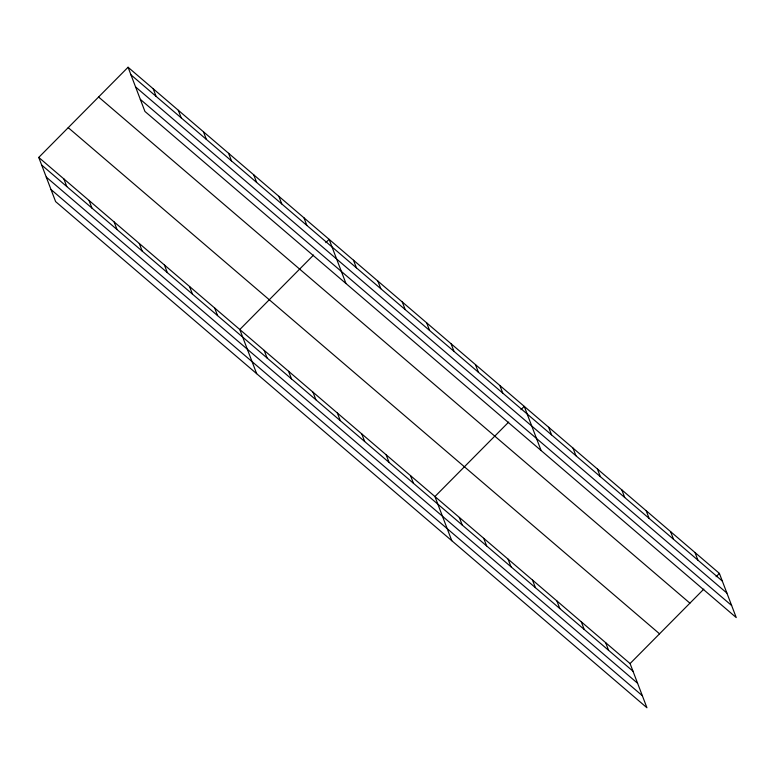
<?xml version="1.0" encoding="UTF-8"?>
<svg xmlns="http://www.w3.org/2000/svg" width="775" height="775" viewBox="0 0 775 775"><rect width="100%" height="100%" fill="white"/><g stroke="black" fill="none" stroke-linecap="round" stroke-linejoin="round"><path stroke-width="1.16" d="M38.75 157.422L630.075 663.574L646.941 707.749L55.616 201.607L38.75 157.422L128.059 67.251L719.384 573.393L736.25 617.578L144.925 111.426L128.059 67.251M313.555 255.043L239.795 329.52L256.67 373.695M325.839 242.643L329.113 239.339L345.979 283.514M508.691 422.075L434.93 496.542L451.806 540.727M520.974 409.675L524.249 406.371L541.115 450.546M630.075 663.574L703.826 589.107M716.11 576.707L719.384 573.393M130.965 74.855L722.281 581.008M135.577 86.926L726.892 593.069M140.323 99.355L731.639 605.507M98.59 97.011L689.905 603.153M68.219 127.662L659.544 633.814M41.656 165.036L632.972 671.179M46.267 177.097L637.583 683.25M51.014 189.536L642.33 695.688M694.991 552.517L697.897 560.122M670.598 531.64L673.504 539.245M646.205 510.764L649.111 518.368M621.812 489.887L624.718 497.492M597.418 469.001L600.325 476.615M573.025 448.124L575.932 455.729M548.632 427.248L551.538 434.853M605.682 642.698L608.578 650.303M499.856 385.485L502.762 393.099M581.289 621.821L584.195 629.426M475.463 364.608L478.369 372.213M556.896 600.935L559.802 608.549M451.069 343.732L453.976 351.337M532.502 580.058L535.409 587.663M426.676 322.855L429.582 330.46M508.109 559.182L511.016 566.787M402.283 301.979L405.189 309.583M483.716 538.305L486.623 545.91M377.89 281.093L380.796 288.707M459.323 517.429L462.229 525.033M353.497 260.216L356.403 267.821M410.547 475.666L413.443 483.271M303.974 217.823L306.881 225.438M386.153 454.789L389.06 462.394M278.845 196.317L281.751 203.922M361.76 433.913L364.667 441.517M253.716 174.801L256.622 182.416M337.367 413.027L340.273 420.641M228.586 153.295L231.493 160.9M312.974 392.15L315.88 399.755M203.457 131.779L206.353 139.384M288.581 371.273L291.487 378.878M178.318 110.273L181.224 117.878M264.188 350.397L267.094 358.002M153.188 88.757L156.095 96.362M214.665 308.004L217.572 315.609M189.536 286.498L192.442 294.103M164.407 264.982L167.313 272.587M139.277 243.466L142.183 251.081M114.148 221.96L117.044 229.565M89.009 200.444L91.915 208.058M63.879 178.938L66.786 186.542"/></g></svg>
